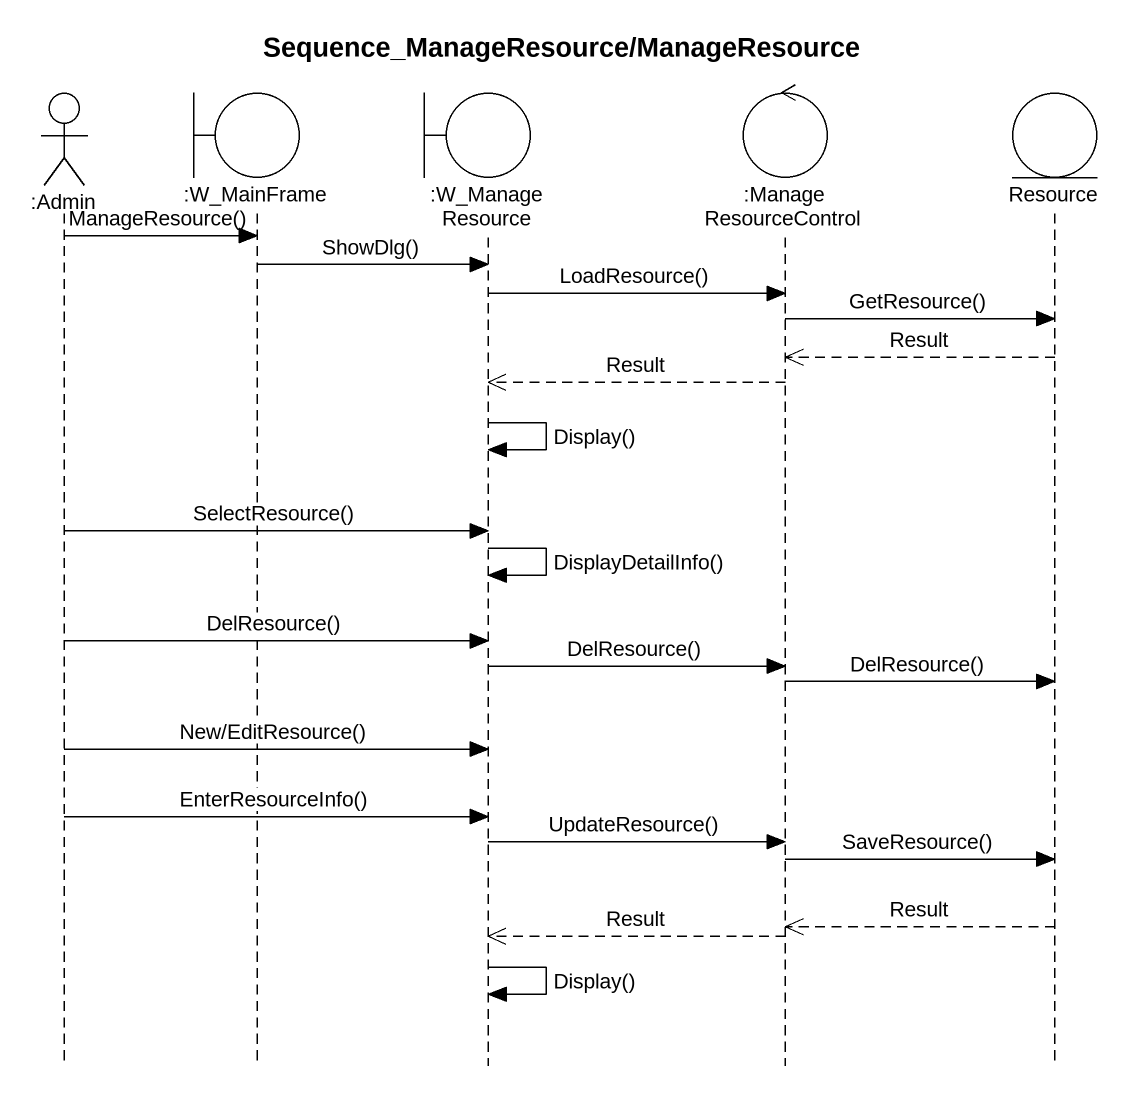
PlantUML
@startuml
title Sequence_ManageResource/ManageResource
hide footbox
actor ":Admin" as Admin
boundary ":W_MainFrame" as W_MainFrame
boundary ":W_ManageResource" as W_ManageResource
control ":ManageResourceControl" as ManageResourceControl
entity Resource

Admin -> W_MainFrame : ManageResource()
W_MainFrame -> W_ManageResource : ShowDlg()
W_ManageResource -> ManageResourceControl : LoadResource()
ManageResourceControl -> Resource : GetResource()
Resource -->> ManageResourceControl : Result
ManageResourceControl -->> W_ManageResource : Result
W_ManageResource -> W_ManageResource : Display()
Admin -> W_ManageResource : SelectResource()
W_ManageResource -> W_ManageResource : DisplayDetailInfo()
Admin -> W_ManageResource : DelResource()
W_ManageResource -> ManageResourceControl : DelResource()
ManageResourceControl -> Resource : DelResource()
Admin -> W_ManageResource : New/EditResource()
Admin -> W_ManageResource : EnterResourceInfo()
W_ManageResource -> ManageResourceControl : UpdateResource()
ManageResourceControl -> Resource : SaveResource()
Resource -->> ManageResourceControl : Result
ManageResourceControl -->> W_ManageResource : Result
W_ManageResource -> W_ManageResource : Display()
@enduml
